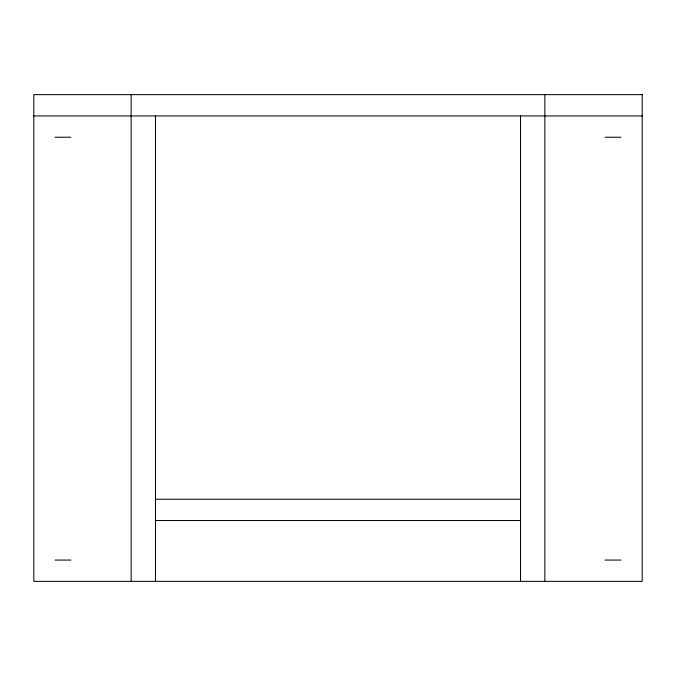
<?xml version="1.0" encoding="UTF-8"?>
<svg xmlns="http://www.w3.org/2000/svg" width="676" height="676" viewBox="0 0 676 676"><rect width="100%" height="100%" fill="white"/><g stroke="black" fill="none" stroke-linecap="round" stroke-linejoin="round"><path stroke-width="1.01" d="M33.8 115.934L642.2 115.934M55.094 137.228L70.912 137.228M605.088 137.228L620.906 137.228M155.48 499.226L520.52 499.226M155.48 520.52L520.52 520.52M55.094 560.066L70.912 560.066M605.088 560.066L620.906 560.066M544.856 94.64L544.856 581.36M520.52 115.934L520.52 581.36M155.48 115.934L155.48 581.36M131.144 94.64L131.144 581.36M642.2 94.64L33.8 94.64L33.8 581.36L642.2 581.36L642.2 94.64"/></g></svg>
